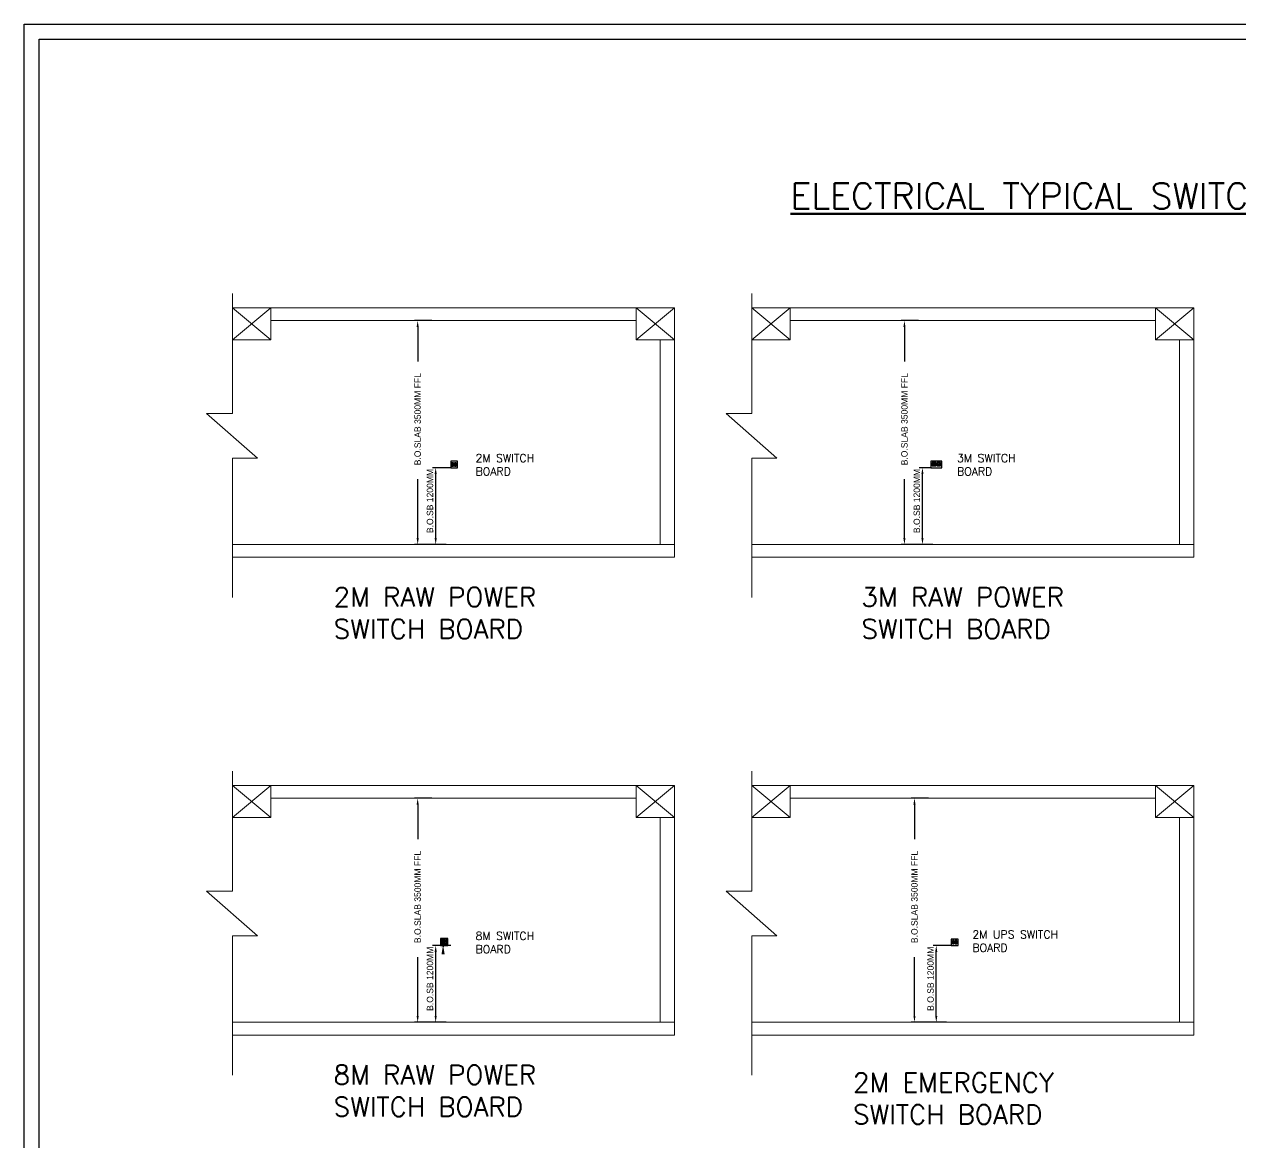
# Model space of a CAD drawing. Header units: millimetres. Extents: x 1327414 to 2124380, y -346496 to -91575.
# Drawn here: x 1461585 to 1480584, y -255351 to -237873 of the extents above; entities that cross this region are included whole.
import ezdxf

# ---------------------------------------------------------------- set-up
doc = ezdxf.new("R2010")
doc.units = ezdxf.units.MM
doc.header["$LTSCALE"] = 600
doc.header["$MEASUREMENT"] = 0
doc.header["$PDMODE"] = 35
doc.layers.add('DIM', color=7, linetype='Continuous', lineweight=0)
doc.layers.add('MEP_HVAC_RA_DUCT', color=1, linetype='Continuous', lineweight=9)
doc.layers.add('ELE-2M 2WAY S.B', color=7, linetype='Continuous', true_color=0xeec2d4)
for name, color, linetype in [('ELE-2M RAW P.SB', 40, 'Continuous'), ('ELE-2M UPS P.SB', 3, 'Continuous'), ('ELE-3M RAW P.SB', 40, 'Continuous'), ('ELE-SB 1(16M)', 1, 'Continuous'), ('TEXT', 6, 'Continuous')]:
    doc.layers.add(name, color=color, linetype=linetype)
doc.styles.add('ARIAL', font='')
doc.styles.add('Century', font='')
doc.styles.get("Standard").update_dxf_attribs({"font": ''})
doc.styles.get('ARIAL').set_extended_font_data('Arial')
doc.styles.get('Century').set_extended_font_data('Century Gothic')
doc.styles.get('Standard').set_extended_font_data('Stylus BT')
doc.dimstyles.new('AR-BRICK WORK', dxfattribs={"dimscale": 100, "dimtxt": 1, "dimasz": 1, "dimexe": 0.5, "dimexo": 0, "dimgap": 0.25, "dimtad": 0, "dimdec": 0, "dimzin": 1, "dimdsep": 46, "dimtxsty": 'Century', "dimblk": 'OBLIQUE', "dimcen": 0, "dimdle": 1, "dimclrd": 8, "dimclre": 8, "dimclrt": 4, "dimadec": 0, "dimazin": 0, "dimtfac": 1, "dimtdec": 0, "dimtofl": 0, "dimtmove": 1, "dimatfit": 3, "dimldrblk": 'ARCHTICK', "dimfxl": 1, "dimtolj": 1, "dimtzin": 1, "dimarcsym": 2})
doc.dimstyles.get("Standard").update_dxf_attribs({"dimscale": 1.5, "dimtxt": 150, "dimasz": 150, "dimexe": 100, "dimexo": 100, "dimgap": 0.25, "dimtad": 0, "dimdec": 0, "dimzin": 0, "dimdsep": 46, "dimtxsty": 'ARIAL', "dimcen": 0.09, "dimdle": 100, "dimclrd": 7, "dimclre": 7, "dimclrt": 7, "dimadec": 0, "dimazin": 0, "dimtfac": 1, "dimtdec": 0, "dimtofl": 0, "dimtmove": 0, "dimatfit": 3, "dimfxl": 1, "dimtolj": 1, "dimtzin": 0, "dimarcsym": 0})

# ---------------------------------------------------------------- blocks, each defined once
blk = doc.blocks.new('*D83')
at = {"layer": 'Defpoints', "color": 0, "transparency": 16777216}
for p in [(1468010.162387734, -244803.1812946431), (1468244.705676561, -244803.1812946431), (1468172.234032509, -246003.1812946422)]:
    blk.add_point(p, dxfattribs=at)
at = {"layer": 'DIM', "color": 8, "lineweight": -2, "ltscale": 10, "transparency": 16777216}
for p, q in [((1468244.705676561, -244803.1812946431), (1467960.162387734, -244803.1812946431)), ((1468010.162387734, -245903.1812946422), (1468010.162387734, -244903.1812946431)), ((1468172.234032509, -246003.1812946422), (1467960.162387734, -246003.1812946422))]:
    blk.add_line(p, q, dxfattribs=at)
at = {"layer": 'DIM', "color": 8, "transparency": 16777216}
for points in [[(1468026.8290544, -244903.1812946431), (1467993.495721067, -244903.1812946431), (1468010.162387734, -244803.1812946431)], [(1467993.495721067, -245903.1812946422), (1468026.8290544, -245903.1812946422), (1468010.162387734, -246003.1812946422)]]:
    blk.add_solid(points, dxfattribs=at)
at = {"layer": 'DIM', "color": 7, "lineweight": 50, "transparency": 16777216, "insert": (1467921.869309233, -245323.4195264562), "char_height": 100, "attachment_point": 5, "rotation": 90}
blk.add_mtext('\\A1;\\A1;B.O.SB 1200MM', dxfattribs=at)
blk = doc.blocks.new('_ArchTick')
at = {"color": 0, "linetype": 'ByBlock', "const_width": 0.15}
blk.add_lwpolyline([(-0.5, -0.5), (0.5, 0.5)], dxfattribs=at)
blk = doc.blocks.new('*D84')
at = {"layer": 'Defpoints', "color": 0, "transparency": 16777216}
for p in [(1467728.804330309, -242503.1812946422), (1467948.71572367, -242503.1812946422), (1468102.263780081, -246003.1812946422)]:
    blk.add_point(p, dxfattribs=at)
at = {"layer": 'DIM', "color": 8, "lineweight": -2, "ltscale": 10, "transparency": 16777216}
for p, q in [((1467948.71572367, -242503.1812946422), (1467678.804330309, -242503.1812946422)), ((1467728.804330309, -242603.1812946422), (1467728.804330309, -243143.1236536892)), ((1467728.804330309, -245903.1812946422), (1467728.804330309, -244983.5998441654)), ((1468102.263780081, -246003.1812946422), (1467678.804330309, -246003.1812946422))]:
    blk.add_line(p, q, dxfattribs=at)
at = {"layer": 'DIM', "color": 8, "transparency": 16777216}
for points in [[(1467745.470996976, -242603.1812946422), (1467712.137663642, -242603.1812946422), (1467728.804330309, -242503.1812946422)], [(1467712.137663642, -245903.1812946422), (1467745.470996976, -245903.1812946422), (1467728.804330309, -246003.1812946422)]]:
    blk.add_solid(points, dxfattribs=at)
at = {"layer": 'DIM', "color": 7, "lineweight": 50, "transparency": 16777216, "insert": (1467728.804330309, -244063.3617489273), "char_height": 100, "attachment_point": 5, "rotation": 90}
blk.add_mtext('\\A1;\\A1; B.O.SLAB 3500MM FFL', dxfattribs=at)
blk = doc.blocks.new('2M')
at = {"layer": 'ELE-2M RAW P.SB', "ltscale": 10}
for points in [[(-106.6318597793579, 0), (0, 0), (0, 100), (-106.6318597793579, 100)], [(-87.08919715881348, 25.00287389755249), (-60.30759048461914, 25.00287389755249), (-60.30759048461914, 78.5660879611969), (-87.08919715881348, 78.5660879611969)], [(-47.06534385681152, 25.00287389755249), (-20.28373622894287, 25.00287389755249), (-20.28373622894287, 78.5660879611969), (-47.06534385681152, 78.5660879611969)]]:
    blk.add_lwpolyline(points, close=True, dxfattribs=at)
blk = doc.blocks.new('3M')
at = {"layer": 'ELE-3M RAW P.SB', "color": 40, "ltscale": 10}
for p, q in [((-57.83745288848877, 50.20794439315796), (-50.86277389526367, 53.77926814556122)), ((-50.21078872680664, 52.88042306900024), (-55.21587371826172, 47.13283324241638)), ((-50.2967586517334, 56.247563123703), (-52.77177429199219, 63.45588850975037)), ((-48.79786109924316, 64.18868744373322), (-49.19234371185303, 56.36277639865875)), ((-41.2099781036377, 49.36979949474335), (-47.79017448425293, 53.62438690662384)), ((-47.33774471282959, 54.63844525814056), (-39.85764312744141, 53.17770969867706))]:
    blk.add_line(p, q, dxfattribs=at)
for points in [[(-172.3531904220581, 0), (0, 0), (0, 100), (-172.3531904220581, 100)], [(-152.3531904220581, 27.63946199417114), (-125.955904006958, 27.63946199417114), (-125.955904006958, 80.43403267860413), (-152.3531904220581, 80.43403267860413)], [(-117.6725559234619, 27.63946199417114), (-91.27526950836182, 27.63946199417114), (-91.27526950836182, 80.43403267860413), (-117.6725559234619, 80.43403267860413)], [(-77.98604583740234, 27.334312915802), (-19.91048908233643, 27.334312915802), (-19.91048908233643, 80.12888360023499), (-77.98604583740234, 80.12888360023499)]]:
    blk.add_lwpolyline(points, close=True, dxfattribs=at)
for radius in [19.12779754379599, 1.77621819302384]:
    blk.add_circle((-49.28176403045654, 54.58881044387817), radius, dxfattribs=at)
blk = doc.blocks.new('*D85')
at = {"layer": 'Defpoints', "color": 0, "transparency": 16777216}
for p in [(1475613.374411861, -244803.1812946431), (1475742.966363793, -244803.1812946431), (1475775.446056636, -246003.1812946422)]:
    blk.add_point(p, dxfattribs=at)
at = {"layer": 'DIM', "color": 8, "lineweight": -2, "ltscale": 10, "transparency": 16777216}
for p, q in [((1475742.966363793, -244803.1812946431), (1475563.374411861, -244803.1812946431)), ((1475613.374411861, -245903.1812946422), (1475613.374411861, -244903.1812946431)), ((1475775.446056636, -246003.1812946422), (1475563.374411861, -246003.1812946422))]:
    blk.add_line(p, q, dxfattribs=at)
at = {"layer": 'DIM', "color": 8, "transparency": 16777216}
for points in [[(1475630.041078527, -244903.1812946431), (1475596.707745194, -244903.1812946431), (1475613.374411861, -244803.1812946431)], [(1475596.707745194, -245903.1812946422), (1475630.041078527, -245903.1812946422), (1475613.374411861, -246003.1812946422)]]:
    blk.add_solid(points, dxfattribs=at)
at = {"layer": 'DIM', "color": 7, "lineweight": 50, "transparency": 16777216, "insert": (1475525.08133336, -245323.4195264562), "char_height": 100, "attachment_point": 5, "rotation": 90}
blk.add_mtext('\\A1;\\A1;B.O.SB 1200MM', dxfattribs=at)
blk = doc.blocks.new('*D86')
at = {"layer": 'Defpoints', "color": 0, "transparency": 16777216}
for p in [(1475332.016354436, -242503.1812946422), (1475551.927747797, -242503.1812946422), (1475705.475804208, -246003.1812946422)]:
    blk.add_point(p, dxfattribs=at)
at = {"layer": 'DIM', "color": 8, "lineweight": -2, "ltscale": 10, "transparency": 16777216}
for p, q in [((1475551.927747797, -242503.1812946422), (1475282.016354436, -242503.1812946422)), ((1475332.016354436, -242603.1812946422), (1475332.016354436, -243143.1236536892)), ((1475332.016354436, -245903.1812946422), (1475332.016354436, -244983.5998441654)), ((1475705.475804208, -246003.1812946422), (1475282.016354436, -246003.1812946422))]:
    blk.add_line(p, q, dxfattribs=at)
at = {"layer": 'DIM', "color": 8, "transparency": 16777216}
for points in [[(1475348.683021103, -242603.1812946422), (1475315.34968777, -242603.1812946422), (1475332.016354436, -242503.1812946422)], [(1475315.34968777, -245903.1812946422), (1475348.683021103, -245903.1812946422), (1475332.016354436, -246003.1812946422)]]:
    blk.add_solid(points, dxfattribs=at)
at = {"layer": 'DIM', "color": 7, "lineweight": 50, "transparency": 16777216, "insert": (1475332.016354436, -244063.3617489273), "char_height": 100, "attachment_point": 5, "rotation": 90}
blk.add_mtext('\\A1;\\A1; B.O.SLAB 3500MM FFL', dxfattribs=at)
blk = doc.blocks.new('REREE')
at = {"layer": 'ELE-2M UPS P.SB', "ltscale": 10}
for points in [[(-106.348123550415, 0), (0, 0), (0, 100), (-106.348123550415, 100)], [(-86.8054609298706, 25.00287389755249), (-60.02385425567627, 25.00287389755249), (-60.02385425567627, 78.5660879611969), (-86.8054609298706, 78.5660879611969)], [(-46.78160762786865, 25.00287389755249), (-20, 25.00287389755249), (-20, 78.5660879611969), (-46.78160762786865, 78.5660879611969)]]:
    blk.add_lwpolyline(points, close=True, dxfattribs=at)
blk = doc.blocks.new('*D93')
at = {"layer": 'Defpoints', "color": 0, "transparency": 16777216}
for p in [(1475829.163595063, -252269.7530794453), (1476063.70688389, -252269.7530794453), (1475991.235239839, -253469.7530794444)]:
    blk.add_point(p, dxfattribs=at)
at = {"layer": 'DIM', "color": 8, "lineweight": -2, "ltscale": 10, "transparency": 16777216}
for p, q in [((1476063.70688389, -252269.7530794453), (1475779.163595063, -252269.7530794453)), ((1475829.163595063, -253369.7530794444), (1475829.163595063, -252369.7530794453)), ((1475991.235239839, -253469.7530794444), (1475779.163595063, -253469.7530794444))]:
    blk.add_line(p, q, dxfattribs=at)
at = {"layer": 'DIM', "color": 8, "transparency": 16777216}
for points in [[(1475845.83026173, -252369.7530794453), (1475812.496928397, -252369.7530794453), (1475829.163595063, -252269.7530794453)], [(1475812.496928397, -253369.7530794444), (1475845.83026173, -253369.7530794444), (1475829.163595063, -253469.7530794444)]]:
    blk.add_solid(points, dxfattribs=at)
at = {"layer": 'DIM', "color": 7, "lineweight": 50, "transparency": 16777216, "insert": (1475740.870516563, -252789.9913112584), "char_height": 100, "attachment_point": 5, "rotation": 90}
blk.add_mtext('\\A1;\\A1;B.O.SB 1200MM', dxfattribs=at)
blk = doc.blocks.new('*D94')
at = {"layer": 'Defpoints', "color": 0, "transparency": 16777216}
for p in [(1475488.746624612, -249969.7530794444), (1475708.658017973, -249969.7530794444), (1475862.206074384, -253469.7530794444)]:
    blk.add_point(p, dxfattribs=at)
at = {"layer": 'DIM', "color": 8, "lineweight": -2, "ltscale": 10, "transparency": 16777216}
for p, q in [((1475708.658017973, -249969.7530794444), (1475438.746624612, -249969.7530794444)), ((1475488.746624612, -250069.7530794444), (1475488.746624612, -250609.6954384914)), ((1475488.746624612, -253369.7530794444), (1475488.746624612, -252450.1716289676)), ((1475862.206074384, -253469.7530794444), (1475438.746624612, -253469.7530794444))]:
    blk.add_line(p, q, dxfattribs=at)
at = {"layer": 'DIM', "color": 8, "transparency": 16777216}
for points in [[(1475505.413291279, -250069.7530794444), (1475472.079957946, -250069.7530794444), (1475488.746624612, -249969.7530794444)], [(1475472.079957946, -253369.7530794444), (1475505.413291279, -253369.7530794444), (1475488.746624612, -253469.7530794444)]]:
    blk.add_solid(points, dxfattribs=at)
at = {"layer": 'DIM', "color": 7, "lineweight": 50, "transparency": 16777216, "insert": (1475488.746624612, -251529.9335337295), "char_height": 100, "attachment_point": 5, "rotation": 90}
blk.add_mtext('\\A1;\\A1; B.O.SLAB 3500MM FFL', dxfattribs=at)
blk = doc.blocks.new('*D115')
at = {"layer": 'Defpoints', "color": 0, "transparency": 16777216}
for p in [(1468010.162387734, -252269.7530794453), (1468244.705676561, -252269.7530794453), (1468172.234032509, -253469.7530794444)]:
    blk.add_point(p, dxfattribs=at)
at = {"layer": 'DIM', "color": 8, "lineweight": -2, "ltscale": 10, "transparency": 16777216}
for p, q in [((1468244.705676561, -252269.7530794453), (1467960.162387734, -252269.7530794453)), ((1468010.162387734, -253369.7530794444), (1468010.162387734, -252369.7530794453)), ((1468172.234032509, -253469.7530794444), (1467960.162387734, -253469.7530794444))]:
    blk.add_line(p, q, dxfattribs=at)
at = {"layer": 'DIM', "color": 8, "transparency": 16777216}
for points in [[(1468026.8290544, -252369.7530794453), (1467993.495721067, -252369.7530794453), (1468010.162387734, -252269.7530794453)], [(1467993.495721067, -253369.7530794444), (1468026.8290544, -253369.7530794444), (1468010.162387734, -253469.7530794444)]]:
    blk.add_solid(points, dxfattribs=at)
at = {"layer": 'DIM', "color": 7, "lineweight": 50, "transparency": 16777216, "insert": (1467921.869309233, -252789.9913112584), "char_height": 100, "attachment_point": 5, "rotation": 90}
blk.add_mtext('\\A1;\\A1;B.O.SB 1200MM', dxfattribs=at)
blk = doc.blocks.new('*D116')
at = {"layer": 'Defpoints', "color": 0, "transparency": 16777216}
for p in [(1467728.804330309, -249969.7530794444), (1467948.71572367, -249969.7530794444), (1468102.263780081, -253469.7530794444)]:
    blk.add_point(p, dxfattribs=at)
at = {"layer": 'DIM', "color": 8, "lineweight": -2, "ltscale": 10, "transparency": 16777216}
for p, q in [((1467948.71572367, -249969.7530794444), (1467678.804330309, -249969.7530794444)), ((1467728.804330309, -250069.7530794444), (1467728.804330309, -250609.6954384914)), ((1467728.804330309, -253369.7530794444), (1467728.804330309, -252450.1716289676)), ((1468102.263780081, -253469.7530794444), (1467678.804330309, -253469.7530794444))]:
    blk.add_line(p, q, dxfattribs=at)
at = {"layer": 'DIM', "color": 8, "transparency": 16777216}
for points in [[(1467745.470996976, -250069.7530794444), (1467712.137663642, -250069.7530794444), (1467728.804330309, -249969.7530794444)], [(1467712.137663642, -253369.7530794444), (1467745.470996976, -253369.7530794444), (1467728.804330309, -253469.7530794444)]]:
    blk.add_solid(points, dxfattribs=at)
at = {"layer": 'DIM', "color": 7, "lineweight": 50, "transparency": 16777216, "insert": (1467728.804330309, -251529.9335337295), "char_height": 100, "attachment_point": 5, "rotation": 90}
blk.add_mtext('\\A1;\\A1; B.O.SLAB 3500MM FFL', dxfattribs=at)

msp = doc.modelspace()

# ---------------------------------------------------------------- linework, layer by layer
for points in [[(1499281.508517213, -237873.3637321742), (1499281.508517213, -266961.734217403), (1461584.851090182, -266961.734217403), (1461584.851090182, -237873.3637321742)], [(1499049.676096594, -238105.1961527911), (1499049.676096594, -266729.9017967853), (1461816.6835108, -266729.9017967853), (1461816.6835108, -238105.1961527911)]]:
    msp.add_lwpolyline(points, close=True)
at = {"layer": 'ELE-SB 1(16M)', "color": 40, "ltscale": 10}
for p, q in [((1468101.263978359, -252197.6247780596), (1468103.486820866, -252196.4865906605)), ((1468103.694609319, -252196.7730542471), (1468102.099479751, -252198.6048215156)), ((1468103.667211012, -252195.6999406734), (1468102.878418312, -252193.4026343965)), ((1468104.144912769, -252193.1690899817), (1468104.01919032, -252195.6632219696)), ((1468106.563184475, -252197.8918962566), (1468104.466063474, -252196.535951665)), ((1468104.610253879, -252196.212769491), (1468106.99417523, -252196.678308505)), ((1468110.257180442, -252240.4652526695), (1468108.089527382, -252240.4652526695)), ((1468110.257180442, -252244.5684046245), (1468108.089527382, -252244.5684046245)), ((1468110.257180442, -252239.3107634399), (1468110.257180442, -252240.4652526695)), ((1468110.257180442, -252239.3107634399), (1468111.632811947, -252239.3107634399)), ((1468111.632811947, -252239.3107634399), (1468110.257180442, -252239.3107634399)), ((1468110.257180442, -252245.7228938541), (1468110.257180442, -252244.5684046245)), ((1468111.632811947, -252245.7228938541), (1468110.257180442, -252245.7228938541)), ((1468111.632811947, -252239.3107634399), (1468111.632811947, -252245.7228938541)), ((1468120.747492894, -252239.3107634399), (1468120.747492894, -252245.7228938541)), ((1468120.747492894, -252239.3107634399), (1468122.123124399, -252239.3107634399)), ((1468122.123124399, -252239.3107634399), (1468120.747492894, -252239.3107634399)), ((1468120.747492894, -252245.7228938541), (1468122.123124399, -252245.7228938541)), ((1468122.123124399, -252239.3107634399), (1468122.123124399, -252240.4652526695)), ((1468122.123124399, -252240.4652526695), (1468124.290777385, -252240.4652526695)), ((1468122.123124399, -252245.7228938541), (1468122.123124399, -252244.5684046245)), ((1468122.123124399, -252244.5684046245), (1468124.290777385, -252244.5684046245))]:
    msp.add_line(p, q, dxfattribs=at)
for points in [[(1468083.197169801, -252267.7250754836), (1468199.776686044, -252267.7250754836), (1468199.776686044, -252162.7250754836), (1468083.197169801, -252162.7250754836)], [(1468094.842585103, -252213.4615664346), (1468113.351369672, -252213.4615664346), (1468113.351369672, -252176.443996684), (1468094.842585103, -252176.443996684)], [(1468137.66812689, -252222.7573809021), (1468094.842585103, -252222.7573809021), (1468094.842585103, -252259.77495054), (1468137.66812689, -252259.77495054)], [(1468119.159342744, -252213.4615664346), (1468137.668127314, -252213.4615664346), (1468137.668127314, -252176.443996684), (1468119.159342744, -252176.443996684)], [(1468143.476100386, -252213.4615664346), (1468161.984884982, -252213.4615664346), (1468161.984884982, -252176.443996684), (1468143.476100386, -252176.443996684)], [(1468143.476100386, -252259.7749506526), (1468161.984885433, -252259.7749506526), (1468161.984885433, -252222.7573809021), (1468143.476100386, -252222.7573809021)], [(1468171.424599377, -252213.4615664346), (1468189.933384423, -252213.4615664346), (1468189.933384423, -252176.443996684), (1468171.424599377, -252176.443996684)], [(1468171.424599377, -252259.7749506526), (1468189.933384423, -252259.7749506526), (1468189.933384423, -252222.7573809021), (1468171.424599377, -252222.7573809021)]]:
    msp.add_lwpolyline(points, close=True, dxfattribs=at)
for centre, radius in [((1468103.990691722, -252196.2285880217), 6.096063527144394), ((1468105.55127731, -252253.214938078), 3.609710772411508), ((1468103.990691722, -252196.2285880217), 0.5660839371574664), ((1468116.616632606, -252230.8185082735), 4.512138465514385), ((1468126.500927257, -252253.2149327077), 3.609710772411508)]:
    msp.add_circle(centre, radius, dxfattribs=at)
at = {"layer": 'MEP_HVAC_RA_DUCT', "color": 8, "linetype": 'ByBlock'}
for p, q in [((1464834.734032509, -242078.7244024713), (1464834.734032509, -243956.712011467)), ((1472947.640503369, -242078.7244024713), (1472947.640503369, -243956.712011467)), ((1464834.734032509, -242303.1812946422), (1465434.734032509, -242803.1812946422)), ((1464834.734032509, -242803.1812946422), (1465434.734032509, -242303.1812946422)), ((1471139.734032509, -242303.1812946422), (1471739.734032509, -242803.1812946422)), ((1471139.734032509, -242803.1812946422), (1471739.734032509, -242303.1812946422)), ((1472947.640503369, -242303.1812946422), (1473547.640503369, -242803.1812946422)), ((1472947.640503369, -242803.1812946422), (1473547.640503368, -242303.1812946422)), ((1479252.640503369, -242303.1812946422), (1479852.640503369, -242803.1812946422)), ((1479252.640503369, -242803.1812946422), (1479852.640503368, -242303.1812946422)), ((1471514.734032509, -242803.1812946422), (1471514.734032509, -246003.1812946422)), ((1471739.734032509, -242803.1812946422), (1471739.734032509, -246203.1812946422)), ((1479627.640503369, -242803.1812946422), (1479627.640503369, -246003.1812946422)), ((1479852.640503369, -242803.1812946422), (1479852.640503369, -246203.1812946422)), ((1464834.734032509, -243956.712011467), (1464432.630778468, -243956.712011467)), ((1464432.630778468, -243956.712011467), (1465228.23597729, -244651.5674267953)), ((1472947.640503369, -243956.712011467), (1472545.537249327, -243956.712011467)), ((1472545.537249327, -243956.712011467), (1473341.14244815, -244651.5674267953)), ((1465228.23597729, -244651.5674267953), (1464834.734032509, -244651.5674267953)), ((1464834.734032509, -244651.5674267953), (1464834.734032509, -246831.7936666138)), ((1473341.14244815, -244651.5674267953), (1472947.640503369, -244651.5674267953)), ((1472947.640503369, -244651.5674267953), (1472947.640503369, -246831.7936666138)), ((1464834.734032509, -249545.2961872736), (1464834.734032509, -251423.2837962692)), ((1472947.640503369, -249545.2961872736), (1472947.640503369, -251423.2837962692)), ((1464834.734032509, -249769.7530794444), (1465434.734032509, -250269.7530794444)), ((1464834.734032509, -250269.7530794444), (1465434.734032509, -249769.7530794444)), ((1471139.734032509, -249769.7530794444), (1471739.734032509, -250269.7530794444)), ((1471139.734032509, -250269.7530794444), (1471739.734032509, -249769.7530794444)), ((1472947.640503369, -249769.7530794444), (1473547.640503369, -250269.7530794444)), ((1472947.640503369, -250269.7530794444), (1473547.640503368, -249769.7530794444)), ((1479252.640503369, -249769.7530794444), (1479852.640503369, -250269.7530794444)), ((1479252.640503369, -250269.7530794444), (1479852.640503368, -249769.7530794444)), ((1471514.734032509, -250269.7530794444), (1471514.734032509, -253469.7530794444)), ((1471739.734032509, -250269.7530794444), (1471739.734032509, -253669.7530794444)), ((1479627.640503369, -250269.7530794444), (1479627.640503369, -253469.7530794444)), ((1479852.640503369, -250269.7530794444), (1479852.640503369, -253669.7530794444)), ((1464834.734032509, -251423.2837962692), (1464432.630778468, -251423.2837962692)), ((1464432.630778468, -251423.2837962692), (1465228.23597729, -252118.1392115975)), ((1472947.640503369, -251423.2837962692), (1472545.537249327, -251423.2837962692)), ((1472545.537249327, -251423.2837962692), (1473341.14244815, -252118.1392115975)), ((1465228.23597729, -252118.1392115975), (1464834.734032509, -252118.1392115975)), ((1464834.734032509, -252118.1392115975), (1464834.734032509, -254298.365451416)), ((1473341.14244815, -252118.1392115975), (1472947.640503369, -252118.1392115975)), ((1472947.640503369, -252118.1392115975), (1472947.640503369, -254298.365451416))]:
    msp.add_line(p, q, dxfattribs=at)
for points in [[(1464834.734032509, -242303.1812946422), (1464834.734032509, -242803.1812946422), (1465434.734032509, -242803.1812946422), (1465434.734032509, -242303.1812946422), (1464834.734032509, -242303.1812946422)], [(1471369.734032509, -242303.1812946422), (1465434.734032509, -242303.1812946447)], [(1471139.734032509, -242303.1812946422), (1471139.734032509, -242803.1812946422), (1471739.734032509, -242803.1812946422), (1471739.734032509, -242303.1812946422), (1471139.734032509, -242303.1812946422)], [(1472947.640503369, -242303.1812946422), (1472947.640503369, -242803.1812946422), (1473547.640503369, -242803.1812946422), (1473547.640503368, -242303.1812946422), (1472947.640503369, -242303.1812946422)], [(1479482.640503369, -242303.1812946422), (1473547.640503368, -242303.1812946447)], [(1479252.640503369, -242303.1812946422), (1479252.640503369, -242803.1812946422), (1479852.640503369, -242803.1812946422), (1479852.640503368, -242303.1812946422), (1479252.640503369, -242303.1812946422)], [(1471139.734032509, -242503.1812946422), (1465434.734032509, -242503.1812946447)], [(1479252.640503369, -242503.1812946422), (1473547.640503368, -242503.1812946447)], [(1471739.734032509, -246003.1812946422), (1464834.734032509, -246003.1812946422)], [(1479852.640503369, -246003.1812946422), (1472947.640503369, -246003.1812946422)], [(1471739.734032509, -246203.1812946422), (1464834.734032509, -246203.1812946422)], [(1479852.640503369, -246203.1812946422), (1472947.640503369, -246203.1812946422)], [(1464834.734032509, -249769.7530794444), (1464834.734032509, -250269.7530794444), (1465434.734032509, -250269.7530794444), (1465434.734032509, -249769.7530794444), (1464834.734032509, -249769.7530794444)], [(1471369.734032509, -249769.7530794444), (1465434.734032509, -249769.753079447)], [(1471139.734032509, -249769.7530794444), (1471139.734032509, -250269.7530794444), (1471739.734032509, -250269.7530794444), (1471739.734032509, -249769.7530794444), (1471139.734032509, -249769.7530794444)], [(1472947.640503369, -249769.7530794444), (1472947.640503369, -250269.7530794444), (1473547.640503369, -250269.7530794444), (1473547.640503368, -249769.7530794444), (1472947.640503369, -249769.7530794444)], [(1479482.640503369, -249769.7530794444), (1473547.640503368, -249769.753079447)], [(1479252.640503369, -249769.7530794444), (1479252.640503369, -250269.7530794444), (1479852.640503369, -250269.7530794444), (1479852.640503368, -249769.7530794444), (1479252.640503369, -249769.7530794444)], [(1471139.734032509, -249969.7530794444), (1465434.734032509, -249969.753079447)], [(1479252.640503369, -249969.7530794444), (1473547.640503368, -249969.753079447)], [(1471739.734032509, -253469.7530794444), (1464834.734032509, -253469.7530794444)], [(1479852.640503369, -253469.7530794444), (1472947.640503369, -253469.7530794444)], [(1471739.734032509, -253669.7530794444), (1464834.734032509, -253669.7530794444)], [(1479852.640503369, -253669.7530794444), (1472947.640503369, -253669.7530794444)]]:
    msp.add_lwpolyline(points, dxfattribs=at)

# ---------------------------------------------------------------- block references
at = {"layer": 'ELE-2M 2WAY S.B', "color": 12, "ltscale": 10}
msp.add_blockref('REREE', (1476170.055007441, -252269.7530794453), dxfattribs=at)
at = {"layer": 'ELE-2M RAW P.SB', "ltscale": 10}
msp.add_blockref('2M', (1468351.33753634, -244803.1812946431), dxfattribs=at)
at = {"layer": 'ELE-3M RAW P.SB', "ltscale": 10}
msp.add_blockref('3M', (1475915.319554215, -244803.1812946431), dxfattribs=at)

# ---------------------------------------------------------------- texts
at = {"layer": 'DIM', "lineweight": 50, "ltscale": 10, "char_height": 125, "attachment_point": 1}
for s, insert, width in [('{\\Fromans.shx|c228;\\C0;2M SWITCH BOARD}', (1468632.600813439, -244590.5285170749), 1230.660808268934), ('{\\Fromans.shx|c228;\\C0;3M SWITCH BOARD}', (1476153.355783046, -244590.5285170749), 1230.660808268934), ('{\\Fromans.shx|c228;\\C0;8M SWITCH BOARD\\P}', (1468632.600813439, -252057.1003018771), 1230.660808268934), ('{\\Fromans.shx|c228;\\C0;2M UPS SWITCH BOARD}', (1476392.543107743, -252034.5436565243), 1478.056641601957)]:
    msp.add_mtext(s, dxfattribs=dict(at, insert=insert, width=width))
at = {"layer": 'ELE-SB 1(16M)', "color": 40, "ltscale": 10, "insert": (1468120.299293041, -252287.6892950175), "char_height": 9.668868140387971, "width": 41.09268959664886, "attachment_point": 3}
msp.add_mtext('6A', dxfattribs=at)
at = {"layer": 'TEXT', "lineweight": 50, "ltscale": 10, "attachment_point": 1}
for s, insert, char_height, width in [('{\\L\\Fromans.shx|c228;\\C0;ELECTRICAL TYPICAL SWITCH BOARD DETAILS}', (1473554.04339474, -240354.8219189964), 400, 13947.14895045478), ('{\\Fromans.shx|c228;\\C0;2M RAW POWER SWITCH BOARD}', (1466415.801666544, -246673.4361099768), 300, 4707.324512636755), ('{\\Fromans.shx|c228;\\C0;3M RAW POWER SWITCH BOARD}', (1474660.167270035, -246673.4361099768), 300, 4707.324512636755), ('{\\Fromans.shx|c228;\\C0;8M RAW POWER SWITCH BOARD\\P}', (1466415.801666544, -254140.0078947791), 300, 4707.324512636755), ('{\\Fromans.shx|c228;\\C0;2M EMERGENCY SWITCH BOARD}', (1474528.708137403, -254260.5060503188), 300, 4543.000596849713)]:
    msp.add_mtext(s, dxfattribs=dict(at, insert=insert, char_height=char_height, width=width))

# ---------------------------------------------------------------- dimensions: what is measured, and where the dimension line sits
at = {"layer": 'DIM', "lineweight": 50, "ltscale": 10}
for base, p1, p2, text, picture, middle in [((1467728.804330309, -242503.1812946422), (1468102.263780081, -246003.1812946422), (1467948.71572367, -242503.1812946422), '\\A1; B.O.SLAB <>MM FFL', '*D84', (1467728.804330309, -244063.3617489273)), ((1475332.016354436, -242503.1812946422), (1475705.475804208, -246003.1812946422), (1475551.927747797, -242503.1812946422), '\\A1; B.O.SLAB <>MM FFL', '*D86', (1475332.016354436, -244063.3617489273)), ((1468010.162387734, -244803.1812946431), (1468172.234032509, -246003.1812946422), (1468244.705676561, -244803.1812946431), '\\A1;B.O.SB <>MM', '*D83', (1467921.869309233, -245323.4195264562)), ((1475613.374411861, -244803.1812946431), (1475775.446056636, -246003.1812946422), (1475742.966363793, -244803.1812946431), '\\A1;B.O.SB <>MM', '*D85', (1475525.08133336, -245323.4195264562)), ((1467728.804330309, -249969.7530794444), (1468102.263780081, -253469.7530794444), (1467948.71572367, -249969.7530794444), '\\A1; B.O.SLAB <>MM FFL', '*D116', (1467728.804330309, -251529.9335337295)), ((1475488.746624612, -249969.7530794444), (1475862.206074384, -253469.7530794444), (1475708.658017973, -249969.7530794444), '\\A1; B.O.SLAB <>MM FFL', '*D94', (1475488.746624612, -251529.9335337295)), ((1468010.162387734, -252269.7530794453), (1468172.234032509, -253469.7530794444), (1468244.705676561, -252269.7530794453), '\\A1;B.O.SB <>MM', '*D115', (1467921.869309233, -252789.9913112584)), ((1475829.163595063, -252269.7530794453), (1475991.235239839, -253469.7530794444), (1476063.70688389, -252269.7530794453), '\\A1;B.O.SB <>MM', '*D93', (1475740.870516563, -252789.9913112584))]:
    dim = msp.add_linear_dim(base=base, p1=p1, p2=p2, angle=90, text=text, dimstyle='AR-BRICK WORK', override={"dimtxsty": 'Standard', "dimclrt": 7, "dimldrblk": 'ArchTick', "dimarcsym": 2}, dxfattribs=at)
    dim.commit()
    dim.dimension.update_dxf_attribs({"geometry": picture, "text_midpoint": middle, "dimtype": 160})

# ---------------------------------------------------------------- leaders
at = {"layer": 'ELE-SB 1(16M)', "color": 40, "ltscale": 10}
msp.add_leader([(1468125.696755909, -252259.77495054), (1468125.696755909, -252291.7557179983), (1468124.41431724, -252291.7557179983)], dimstyle='Standard', override={"dimscale": 1, "dimgap": 1}, dxfattribs=at)

doc.saveas('drawing.dxf')
